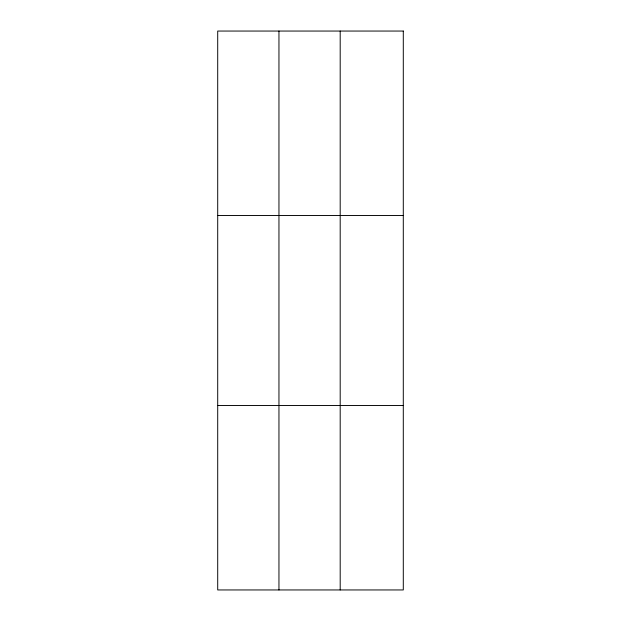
<?xml version="1.0" encoding="UTF-8"?>
<svg xmlns="http://www.w3.org/2000/svg" width="621" height="621" viewBox="0 0 621 621"><rect width="100%" height="100%" fill="white"/><g stroke="black" fill="none" stroke-linecap="round" stroke-linejoin="round"><path stroke-width="0.93" d="M278.953 31.05L278.953 589.95M217.707 215.487L403.293 215.487M217.707 405.513L403.293 405.513M340.192 31.05L340.192 589.95M403.293 31.05L403.293 589.95L217.707 589.95L217.707 31.05L403.293 31.05"/></g></svg>
